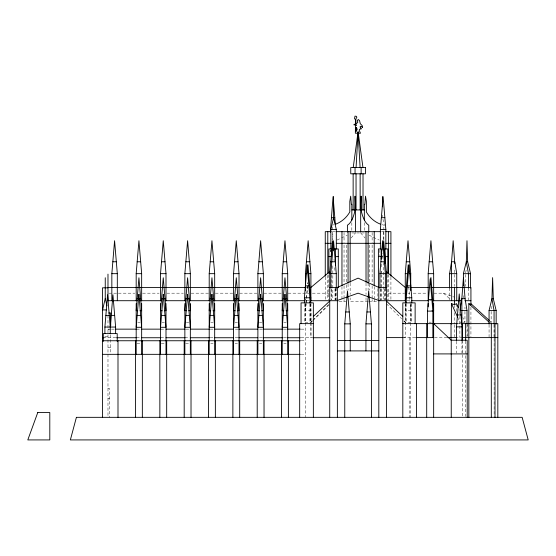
<?xml version="1.0" encoding="UTF-8"?>
<svg xmlns="http://www.w3.org/2000/svg" width="556" height="556" viewBox="0 0 556 556"><rect width="100%" height="100%" fill="white"/><g stroke="black" fill="none" stroke-linecap="round" stroke-linejoin="round"><path stroke-width="0.42" stroke-dasharray="2.78 2.08" d="M454.655 272.822L454.704 268.569M464.962 308.865L464.976 307.169M305.995 303.903L305.432 310.7L310.957 310.7L310.901 337.742M306.064 303.048L307.746 282.809M305.501 310.7L306.064 303.903M306.134 303.048L307.809 282.809M380.971 273.67L381.18 271.12M381.534 266.873L381.889 262.62M382.236 258.408L382.66 253.355M405.838 303.771L405.275 310.568L410.745 310.568L410.182 303.771M491.462 308.865L492.067 305.466M465.657 272.822L466.421 268.569M351.183 237.954L355.492 232.943M312.131 321.069L310.901 322.292L329.659 303.771M312.257 321.097L311.047 322.292L305.501 322.292M312.861 320.499L328.596 304.966M336.999 240.081L340.897 238.204M341.683 237.829L347.146 235.202M335.407 231.664L332.822 231.664L332.822 239.983M381.625 231.664L385.03 231.664M351.83 232.943L364.347 232.943M380.638 256.629L382.98 256.629M306.21 287.438L308.302 287.438M407.617 287.438L410.453 287.438M108.851 293.179L117.511 293.179M118.379 293.179L134.837 293.179M142.635 293.179L159.092 293.179M166.883 293.179L183.341 293.179M191.139 293.179L208.465 293.179M215.394 293.179L232.721 293.179M239.65 293.179L256.969 293.179M263.898 293.179L281.225 293.179M288.154 293.179L308.941 293.179M312.409 293.179L328.867 293.179M388.171 293.179L404.58 293.179M408.041 293.179L409.765 293.179M413.219 293.179L427.043 293.179M433.951 293.179L443.459 293.179L454.516 297.238M308.941 300.713L305.432 300.713L305.432 299.024M407.11 300.713L410.745 300.713M429.496 300.713L431.241 300.713M338.861 301.345L345.776 301.345M368.107 301.345L350.148 301.345L350.148 297.884M368.871 301.345L377.309 301.345M428.968 322.16L431.31 322.16M462.418 322.16L459.888 322.16L458.144 318.317M463.259 322.16L464.941 322.16L462.849 317.545M489.767 322.16L491.156 322.16L489.899 321.007M137.749 322.292L140.091 322.292M162.088 322.292L164.437 322.292M186.427 322.292L188.776 322.292M210.773 322.292L213.115 322.292M235.112 322.292L237.461 322.292M259.45 322.292L261.8 322.292M283.796 322.292L286.138 322.292M410.745 322.292L405.275 322.292L404.059 321.097M457.915 323.641L460.75 323.641M107.982 329.145L110.581 329.145M111.45 329.145L114.918 329.145M136.574 329.145L140.036 329.145M160.83 329.145L164.298 329.145M185.954 329.145L189.415 329.145M210.21 329.145L213.671 329.145M235.334 329.145L237.933 329.145M259.589 329.145L262.189 329.145M283.845 329.145L286.444 329.145M301.171 329.145L305.501 329.145M107.982 329.597L109.351 329.597M104.869 336.547L107.933 336.547M402.815 337.61L414.943 337.61M434.486 337.61L446.899 337.61M455.336 337.61L461.96 337.61M103.298 337.742L115.78 337.742M136.567 337.742L140.091 337.742M160.823 337.742L164.437 337.742M184.863 337.742L189.415 337.742M210.196 337.742L213.671 337.742M235.112 337.742L237.933 337.742M259.45 337.742L262.189 337.742M283.796 337.742L286.444 337.742M301.15 337.742L313.355 337.742M403.559 337.742L405.275 337.742L405.275 303.555M301.22 340.752L305.501 340.752M136.964 343.406L141.655 343.406M161.309 343.406L166.001 343.406M185.648 343.406L188.776 343.406M210.773 343.406L213.115 343.406M235.112 343.406L237.461 343.406M259.45 343.406L261.8 343.406M283.796 343.406L286.138 343.406M107.982 347.549L110.72 347.556M301.171 354.332L305.501 354.332M107.982 388.526L109.615 388.526L109.615 417.334M107.982 398.36L109.615 398.36M369.031 235.202L379.178 240.081M443.459 293.179L450.103 299.1M386.441 303.771L401.627 318.706M404.01 321.118L405.199 322.292M404.045 320.937L405.275 322.16M360.677 232.943L364.993 237.954M382.952 219.272L384.411 225.618M408.778 286.889L410.113 302.916M334.003 259.249L334.149 260.931M334.712 267.721L334.99 271.12M310.394 303.903L310.901 310.7M494.138 324.468L494.138 336.79M494.138 338.479L494.138 416.465M494.069 324.933L494.069 336.769M491.156 311.416L491.156 322.397M489.065 324.739L489.065 337.61M470.932 307.086L470.932 336.762M468.465 288.036L468.465 299.872M467.533 323.641L467.533 337.61M467.012 324.933L467.012 337.61M465.643 341.078L465.643 416.465M465.497 274.518L465.497 286.347M464.941 311.416L464.941 322.397M463.405 295.646L463.405 299.024M462.363 340.223L462.363 416.479M461.966 341.231L461.966 353.06M459.888 311.416L459.888 337.61M456.566 303.694L456.566 311.325M456.49 341.231L456.49 353.06M454.648 274.518L454.648 286.347M454.467 305.863L454.467 307.579M454.467 312.729L454.467 323.884M454.467 324.739L454.467 336.755M449.589 288.036L449.589 299.872M411.774 303.812L411.774 322.779M410.926 303.812L410.926 323.641M410.745 303.555L410.745 417.334M409.202 337.61L409.202 417.334M406.297 303.812L406.297 322.779M405.456 303.812L405.456 322.779M390.917 277.09L390.917 299.615M388.387 274.497L388.387 299.615M387.824 274.782L387.824 299.851M385.364 288.036L385.364 299.872M385.065 288.613L385.065 299.851M384.537 288.613L384.537 299.851M383.862 239.761L383.862 225.173A29.454 27.209 -90 0 1 382.09 224.7M383.355 231.664L383.355 239.983M383.355 262.369L383.355 299.615M382.591 215.158L382.591 216.847M381.159 271.328L381.159 273.92M381.159 274.782L381.159 287.751M381.159 288.613L381.159 299.851M380.971 274.518L380.971 300.713M380.638 288.613L380.638 300.713M379.852 249.866L379.852 255.788M377.878 288.613L377.878 298.989M374.216 286.618L374.216 297.884M374.216 298.746L374.216 301.345M372.131 232.498L372.131 242.479M372.131 245.043L372.131 284.887M372.131 285.756L372.131 298.746M372.131 299.615L372.131 301.345M369.601 245.043L369.601 283.157M369.601 284.026L369.601 290.086M368.107 283.157L368.107 290.086M366.022 283.157L366.022 294.416M366.022 297.884L366.022 301.345M364.347 222.713L364.347 230.386M351.83 222.713L351.83 230.386M350.148 283.157L350.148 294.416M348.063 284.026L348.063 290.086M346.576 245.043L346.576 284.026M346.576 284.887L346.576 290.086M344.046 232.498L344.046 242.479M344.046 245.043L344.046 284.887M344.046 285.756L344.046 298.746M344.046 299.615L344.046 301.345M341.961 286.618L341.961 301.345M336.283 288.036L336.283 299.872M335.539 288.613L335.539 299.851M335.205 288.036L335.205 300.713M335.018 288.613L335.018 299.851M332.822 265.831L332.822 299.615M332.314 226.89L332.314 239.761M331.633 274.782L331.633 299.851M331.112 288.613L331.112 299.851M330.327 249.866L330.327 251.562M330.292 250.242L330.292 251.972M328.353 274.782L328.353 299.851M327.79 275.359L327.79 299.615M325.26 277.09L325.26 299.615M310.978 303.555L310.978 322.362M310.978 323.154L310.978 337.742M310.721 303.812L310.721 322.779M309.873 303.812L309.873 322.779M305.501 303.555L305.501 417.334M305.244 298.635L305.244 323.641M304.403 303.812L304.403 322.779M110.72 334.712L110.72 354.332M107.982 315.467L107.982 417.334M334.086 224.7A29.454 27.209 90 0 1 332.905 225.027"/><path stroke-width="0.83" d="M454.759 263.474L453.168 240.734L451.555 261.772L449.589 273.67L449.589 288.036M356.069 167.551L358.085 131.807L362.957 167.551M104.896 333.607L104.896 327.053L107.572 294.77L110.255 327.053L110.255 333.607M111.846 300.713L111.846 273.67L114.578 240.734L117.316 273.67L117.316 300.713M110.255 327.053L112.937 294.77L115.62 327.053L115.62 333.607M136.185 300.713L136.185 273.67L138.924 240.734L141.655 273.67L141.655 300.713M160.524 300.713L160.524 273.67L163.262 240.734L166.001 273.67L166.001 300.713M184.863 300.713L184.863 273.67L187.601 240.734L190.34 273.67L190.34 300.713M209.209 300.713L209.209 273.67L211.94 240.734L214.679 273.67L214.679 300.713M233.548 300.713L233.548 273.67L236.286 240.734L239.017 273.67L239.017 300.713M257.887 300.713L257.887 273.67L260.625 240.734L263.363 273.67L263.363 300.713M282.233 300.713L282.233 273.67L284.964 240.734L287.702 273.67L287.702 300.713M305.432 290.76L305.432 273.67L308.163 240.734L310.901 273.67L310.901 300.713M304.403 302.95L304.403 297.773L307.141 264.837L309.873 297.773L309.873 302.95M307.357 272.405L307.982 264.837L310.721 297.773L310.721 302.95M344.762 417.334L344.762 323.87L347.5 290.927L350.231 323.87L350.231 350.912M365.938 350.912L365.938 323.87L368.677 290.927L371.415 323.87L371.415 417.334M380.373 249.025L380.373 229.586L383.112 196.643L385.85 229.586L385.85 249.025M379.887 288.036L379.887 273.67L382.625 240.734L385.364 273.67L385.364 288.036M382.938 249.991L383.709 240.734L386.441 273.67L379.887 273.67M405.275 300.713L405.275 273.67L408.007 240.734L410.745 273.67L410.745 290.76M405.456 302.95L405.456 297.773L408.194 264.837L408.82 272.405M428.183 300.713L428.183 273.67L430.921 240.734L433.659 273.67L433.659 300.713M427.501 337.61L427.501 311.11L430.184 278.827L432.86 311.11L432.86 337.61M430.365 284.227L430.921 277.5L433.659 310.436L432.095 310.436M456.49 340.383L456.49 326.865L459.228 293.922L461.966 326.865L461.966 340.383M353.213 167.551L358.085 131.807L360.107 167.551M460.027 309.72L461.834 298.669L463.454 277.632L465.066 298.669L467.012 310.568L467.012 324.092M102.568 310.039L105.251 298.377L105.251 277.764M330.848 249.025L330.848 229.586L333.586 217.688L333.586 196.643M489.065 324.092L489.065 310.568L491.942 298.669L492.616 277.632L493.283 298.669L496.16 310.568L496.16 324.092M463.405 285.506L463.405 273.67L466.31 261.772L466.984 240.734L467.652 261.772L470.557 273.67L470.557 288.036M313.355 316.461L329.729 301.081M329.729 287.438L337.367 287.438L358.085 278.132L378.81 287.438L386.441 287.438M337.367 300.469L358.085 293.179L378.81 300.469M351.83 209.925L364.347 209.925M331.313 217.688L334.809 217.688M381.36 217.688L384.856 217.688M330.848 229.586L336.324 229.586L336.324 249.025M380.373 229.586L385.85 229.586M331.14 231.664L325.26 231.664L325.26 276.228M336.276 231.664L380.763 231.664M385.871 231.664L390.917 231.664L390.917 276.228M325.26 243.313L331.14 243.313M336.276 243.313L380.763 243.313M385.871 243.313L390.917 243.313M333.975 248.949L338.298 248.949L338.298 287.751M328.874 256.629L331.633 256.629L331.633 248.949L328.874 248.949L328.874 273.052M335.539 256.629L338.298 256.629M378.4 256.629L381.159 256.629M385.065 256.629L387.824 256.629M112.833 261.772L116.329 261.772M137.172 261.772L140.668 261.772M161.511 261.772L165.007 261.772M185.857 261.772L189.353 261.772M210.196 261.772L213.692 261.772M234.535 261.772L238.031 261.772M258.881 261.772L262.376 261.772M283.219 261.772L286.715 261.772M306.419 261.772L309.914 261.772M330.723 261.772L335.296 261.772M380.881 261.772L385.454 261.772M406.262 261.772L409.758 261.772M429.176 261.772L432.665 261.772M467.652 261.772L466.31 261.772L468.465 273.67L468.465 288.036M111.846 273.67L117.316 273.67M136.185 273.67L141.655 273.67M160.524 273.67L166.001 273.67M184.863 273.67L190.34 273.67M209.209 273.67L214.679 273.67M233.548 273.67L239.017 273.67M257.887 273.67L263.363 273.67M282.233 273.67L287.702 273.67M305.432 273.67L306.995 273.67M308.559 273.67L310.901 273.67M336.283 288.036L336.283 273.67L329.729 273.67L332.467 240.734L333.308 250.832M405.275 273.67L407.617 273.67M409.181 273.67L410.745 273.67M428.183 273.67L433.659 273.67M449.589 273.67L456.74 273.67L456.74 300.713M463.405 273.67L470.557 273.67M305.39 285.874L309.734 285.874M406.443 285.874L410.78 285.874M107.982 287.438L305.696 287.438M309.164 287.438L310.901 287.438L329.729 271.696L329.729 417.334M406.999 287.438L405.275 287.438L386.441 271.696L386.441 417.334M410.453 287.438L429.746 287.438M431.164 287.438L470.932 287.438L470.932 305.008M107.982 287.813L102.512 287.813L102.512 417.334M304.403 297.773L310.721 297.773M405.456 297.773L411.774 297.773L411.774 302.95M465.066 298.669L461.834 298.669L461.96 324.092M493.283 298.669L491.942 298.669L494.069 310.568L494.069 324.092M137.172 298.801L140.668 298.801M161.511 298.801L165.007 298.801M185.857 298.801L189.353 298.801M210.196 298.801L213.692 298.801M234.535 298.801L238.031 298.801M258.881 298.801L262.376 298.801M283.219 298.801L286.715 298.801M428.467 299.448L431.894 299.448M137.436 300.713L107.982 300.713L107.982 274.122M140.036 300.713L161.692 300.713M165.153 300.713L185.94 300.713M189.408 300.713L210.196 300.713M213.664 300.713L235.313 300.713M237.912 300.713L258.707 300.713M262.168 300.713L282.955 300.713M286.423 300.713L304.612 300.713M310.672 300.713L337.367 300.713M378.81 300.713L405.387 300.713M411.412 300.713L428.634 300.713M432.082 300.713L461.404 300.713M464.865 300.713L470.932 300.713M102.512 309.928L106.418 309.928M459.888 310.568L467.012 310.568M489.065 310.568L496.16 310.568M137.749 310.7L136.185 310.7L138.924 277.764L141.655 310.7L140.091 310.7M162.088 310.7L160.524 310.7L163.262 277.764L166.001 310.7L164.437 310.7M186.427 310.7L184.863 310.7L187.601 277.764L190.34 310.7L188.776 310.7M210.773 310.7L209.209 310.7L211.94 277.764L214.679 310.7L213.115 310.7M235.112 310.7L233.548 310.7L236.286 277.764L239.017 310.7L237.461 310.7M259.45 310.7L257.887 310.7L260.625 277.764L263.363 310.7L261.8 310.7M283.796 310.7L282.233 310.7L284.964 277.764L287.702 310.7L286.138 310.7M427.501 311.11L432.86 311.11M345.749 311.965L349.244 311.965M366.925 311.965L370.421 311.965M108.67 313L110.72 313L110.72 325.802M457.484 314.967L460.98 314.967M105.862 315.391L109.289 315.391M111.228 315.391L114.647 315.391M137.172 315.391L140.668 315.391M161.511 315.391L165.007 315.391M185.857 315.391L189.353 315.391M210.196 315.391L213.692 315.391M234.535 315.391L238.031 315.391M258.881 315.391L262.376 315.391M283.219 315.391L286.715 315.391M313.355 323.641L299.677 323.641L299.677 417.334M402.815 323.641L457.512 323.641M344.762 323.87L350.231 323.87M365.938 323.87L371.415 323.87M456.49 326.865L461.966 326.865M104.896 327.053L115.62 327.053M115.78 329.145L136.574 329.145M141.773 329.145L160.83 329.145M166.029 329.145L185.085 329.145M190.284 329.145L209.341 329.145M214.54 329.145L233.596 329.145M238.795 329.145L257.859 329.145M263.051 329.145L282.976 329.145M287.313 329.145L300.303 329.145M386.441 337.61L402.815 337.61M415.784 337.61L433.659 337.61M447.726 337.61L456.705 337.61M462.363 337.61L497.828 337.61M102.512 337.742L104.076 337.742M116.649 337.742L136.574 337.742M141.773 337.742L160.83 337.742M166.029 337.742L185.085 337.742M190.284 337.742L209.341 337.742M214.54 337.742L233.596 337.742M238.795 337.742L257.859 337.742M263.051 337.742L282.976 337.742M287.313 337.742L300.303 337.742M313.355 337.742L329.729 337.742M433.659 323.641L451.243 340.223L467.214 340.223L467.214 417.334M337.367 340.446L378.81 340.446M102.512 340.752L300.365 340.752M337.367 350.912L378.81 350.912M433.659 353.908L467.214 353.908M102.512 354.332L300.365 354.332M360.9 128.137L361.289 128.895L359.503 129.256L359.225 130.389L360.503 133.211L355.36 133.211L355.479 124.912L354.082 124.912L353.991 124.342L355.472 124.183L355.416 119.651L354.513 118.546L355.006 116.134L356.347 116.301L356.855 117.26L355.889 118.908L355.93 124.148L357.821 122.216L357.355 120.534L358.279 119.505L359.572 120.652L360.281 123.717L362.158 125.517L362.47 127.539C361.046 125.295 358.828 126.288 361.004 128.262M451.507 324.044L451.507 303.694L454.467 304.646L456.566 303.694L458.311 307.537M468.847 417.334L468.84 303.694L470.932 304.646M470.932 303.694L489.266 320.43M468.84 303.694L489.065 322.16M386.441 301.081L402.815 316.461M451.507 303.694L457.79 317.545M333.586 217.688L336.324 229.586M105.251 298.377L106.974 305.876M456.74 273.67L454.78 261.772L451.555 261.772L451.687 300.713M411.774 297.773L409.035 264.837L406.297 297.773L406.297 302.95M335.379 224.485L333.065 196.643L330.327 232.123M336.283 273.67L333.551 240.734L330.813 273.67L330.813 288.036M497.828 417.334L497.828 323.641L462.363 323.641L462.363 340.223M495.007 323.641L495.007 417.334M491.309 323.641L491.309 417.334M465.643 323.641L465.643 340.209M454.467 287.438L454.467 305.008M451.243 340.223L451.243 417.334M451.041 323.641L451.041 340.182M433.659 303.423L433.659 417.334M428.183 303.423L428.183 306.842M426.702 323.641L426.702 417.334M416.5 323.641L416.5 417.334M415.13 323.641L415.13 302.86L402.815 302.86L402.815 417.334M388.387 231.664L388.387 273.628M387.824 273.92L387.824 248.949L385.065 248.949L385.065 263.544M382.591 196.643L382.591 206.749M381.159 259.221L381.159 248.949L378.4 248.949L378.4 287.751M378.81 287.438L378.81 417.334M374.216 231.664L374.216 285.756M368.76 232.04L368.76 225.173A29.454 11.273 -90 0 1 361.518 211.989L361.157 196.185L360.677 204.302L360.677 232.095M368.107 231.664L368.107 283.157M366.022 231.664L366.022 282.288M364.347 220.155L364.347 204.302L364.84 204.302L365.494 196.185L366.369 201.425L366.369 211.989A29.454 27.209 -90 0 0 380.353 224.11M363.026 173.806L363.026 209.925M361.129 167.551L361.129 173.806M360.135 173.806L360.135 209.925M356.042 173.806L356.042 209.925M355.492 232.095L355.492 204.302L355.02 196.185L354.659 211.989A29.454 11.273 90 0 1 347.41 225.173L347.41 232.04M355.048 167.551L355.048 173.806M353.143 173.806L353.143 209.925M351.83 220.155L351.83 204.302L351.336 204.302L350.683 196.185L349.807 201.425L349.807 211.989A29.454 27.209 90 0 1 335.824 224.11M350.148 231.664L350.148 282.288M348.063 231.664L348.063 283.157M341.961 231.664L341.961 285.756M337.367 287.438L337.367 417.334M335.539 248.949L335.539 265.275M327.79 231.664L327.79 273.628M313.355 417.334L313.355 302.86L301.046 302.86L301.046 323.641M288.39 340.752L288.39 417.334M287.702 303.555L287.702 354.332M282.233 303.555L282.233 354.332M281.544 340.752L281.544 417.334M264.044 340.752L264.044 417.334M263.363 303.555L263.363 354.332M257.887 303.555L257.887 354.332M257.206 340.752L257.206 417.334M239.705 340.752L239.705 417.334M239.017 303.555L239.017 354.332M233.548 303.555L233.548 354.332M232.867 340.752L232.867 417.334M215.367 340.752L215.367 417.334M214.679 303.555L214.679 354.332M209.209 303.555L209.209 354.332M208.521 340.752L208.521 417.334M191.021 340.752L191.021 417.334M190.34 303.555L190.34 354.332M184.863 303.555L184.863 354.332M184.182 340.752L184.182 417.334M166.682 340.752L166.682 417.334M166.001 303.555L166.001 354.332M160.524 303.555L160.524 354.332M159.843 340.752L159.843 417.334M142.343 340.752L142.343 417.334M141.655 303.555L141.655 354.332M136.185 303.555L136.185 354.332M135.497 340.752L135.497 417.334M117.997 340.752L117.997 417.334M117.219 341.377L117.219 333.607L103.291 333.607L103.291 341.377M357.015 129.187C355.479 136.505 355.569 122.535 357.015 129.187M138.924 294.353L136.185 327.289L141.655 327.289L138.924 294.353M163.262 294.353L160.524 327.289L166.001 327.289L163.262 294.353M187.601 294.353L184.863 327.289L190.34 327.289L187.601 294.353M211.94 294.353L209.209 327.289L214.679 327.289L211.94 294.353M236.286 294.353L233.548 327.289L239.017 327.289L236.286 294.353M260.625 294.353L257.887 327.289L263.363 327.289L260.625 294.353M284.964 294.353L282.233 327.289L287.702 327.289L284.964 294.353M76.408 417.334L70.355 439.921L528.2 439.921L522.147 417.334L76.408 417.334M356.208 125.371L356.055 124.968L356.208 125.371M37.766 412.538L27.8 439.921L49.797 439.921L49.797 412.538L37.766 412.538M365.424 167.551L350.746 167.551L350.746 173.806L365.424 173.806L365.424 167.551"/></g></svg>
